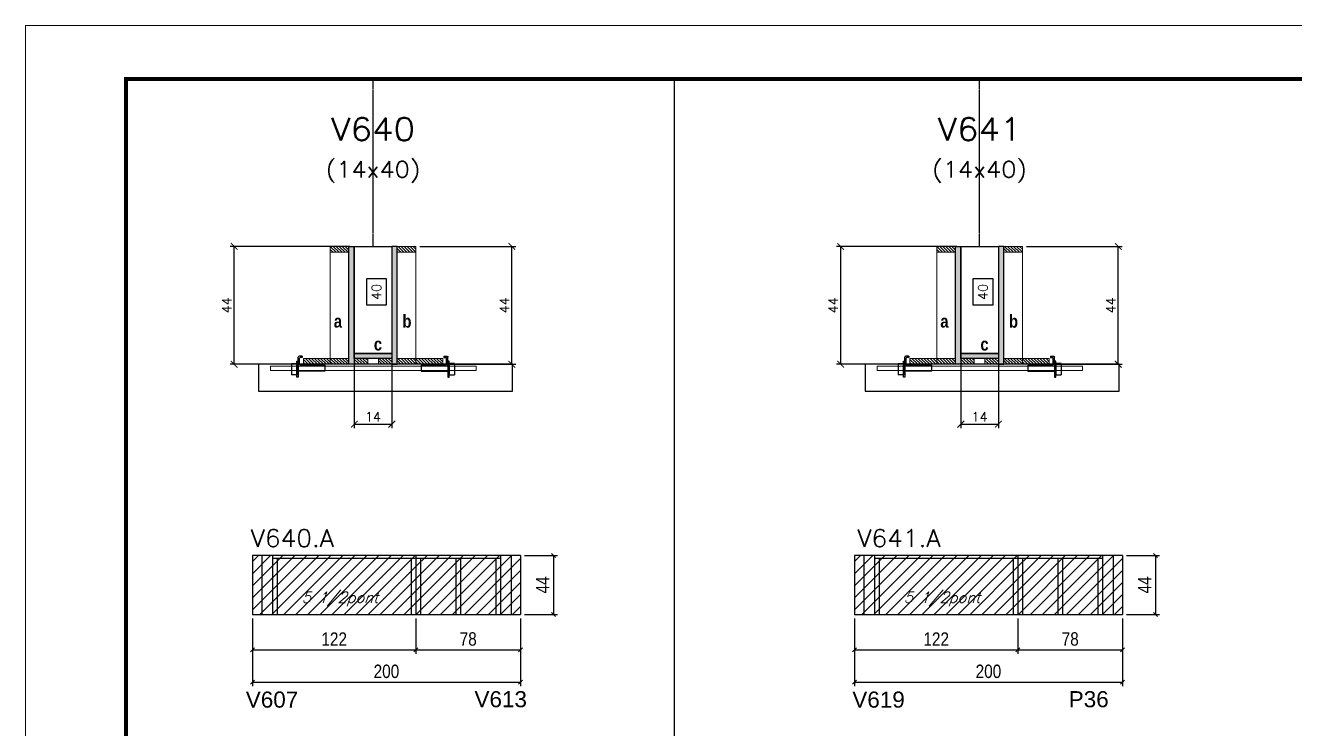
# Model space of a CAD drawing. Extents: x -20960 to -5926, y -2106 to 21915.
# Drawn here: x -9037 to -8090, y 9905 to 10430 of the extents above; entities that cross this region are included whole.
import ezdxf
from ezdxf.enums import TextEntityAlignment as Align

# ---------------------------------------------------------------- set-up
doc = ezdxf.new("R2010")
doc.units = 0
doc.linetypes.add('DASHED', pattern=[0.75, 0.5, -0.25])
doc.linetypes.add('HIDDEN', pattern=[0.375, 0.25, -0.125])
for name, color, linetype in [('5', 5, 'Continuous'), ('barrote', 251, 'Continuous'), ('COTA', 241, 'Continuous'), ('Cota Seção (2x)', 4, 'Continuous'), ('detalhes', 4, 'Continuous'), ('Painéis', 200, 'Continuous'), ('presilha', 1, 'Continuous'), ('Reaproveitamento', 251, 'Continuous'), ('SARR_2.2x7', 40, 'Continuous'), ('SARR_3.5x7', 81, 'Continuous'), ('texto', 7, 'Continuous'), ('Texto de Titulo', 7, 'Continuous'), ('Texto Qtd Sarr', 242, 'Continuous')]:
    doc.layers.add(name, color=color, linetype=linetype)
for name, color, linetype, lineweight in [('CONCRETO', 251, 'Continuous', 25), ('Folhas', 255, 'Continuous', 9), ('Hachura', 251, 'Continuous', 9), ('Madeira', 126, 'Continuous', 18), ('SARRAFO DE PRESSAO', 251, 'DASHED', 9), ('SCO-___-LAJ', 2, 'Continuous', 0), ('Texto Seção', 7, 'Continuous', 15)]:
    doc.layers.add(name, color=color, linetype=linetype, lineweight=lineweight)
doc.styles.add('COTA TECNICA', font='techl___.ttf', dxfattribs={"height": 10})
doc.styles.add('REGUA-120', font='ROMANS.shx', dxfattribs={"height": 15})
doc.styles.add('Romans', font='romans.shx')
doc.styles.get("Standard").update_dxf_attribs({"font": 'arial.ttf'})
doc.styles.add('TECNICA', font='techb___.ttf', dxfattribs={"height": 10})
doc.dimstyles.new('Cota Seção (2x)', dxfattribs={"dimtxt": 7, "dimasz": 5, "dimexe": 3, "dimexo": 3, "dimgap": 2, "dimtad": 3, "dimdec": 1, "dimlfac": 0.5, "dimzin": 12, "dimdsep": 46, "dimtxsty": 'Romans', "dimblk": 'ARCHTICK', "dimcen": 0, "dimclrd": 4, "dimclre": 4, "dimclrt": 1, "dimadec": 1, "dimazin": 3, "dimtfac": 1, "dimtdec": 1, "dimtmove": 0, "dimatfit": 3, "dimldrblk": 'OBLIQUE', "dimfxl": 1, "dimtolj": 1, "dimtzin": 12, "dimarcsym": 0})
doc.dimstyles.new('Cota Seção interna', dxfattribs={"dimtxt": 7, "dimasz": 6, "dimexe": 0.18, "dimexo": 2, "dimgap": -4, "dimtad": 3, "dimdec": 1, "dimlfac": 0.5, "dimzin": 12, "dimdsep": 46, "dimtxsty": 'Romans', "dimblk": 'ARCHTICK', "dimcen": 0.09, "dimse1": 1, "dimse2": 1, "dimsd1": 1, "dimsd2": 1, "dimclrd": 180, "dimclre": 5, "dimclrt": 1, "dimadec": 0, "dimazin": 3, "dimtfac": 1, "dimtdec": 1, "dimtofl": 0, "dimtmove": 0, "dimatfit": 3, "dimldrblk": 'ARCHTICK', "dimfxl": 1, "dimtolj": 1, "dimtzin": 0, "dimarcsym": 0})
doc.dimstyles.new('PAINEL', dxfattribs={"dimtxt": 10, "dimasz": 3, "dimexe": 3, "dimexo": 3, "dimgap": 3, "dimtad": 1, "dimdec": 1, "dimzin": 12, "dimdsep": 46, "dimtxsty": 'COTA TECNICA', "dimblk1": 'OBLIQUE', "dimblk2": 'OBLIQUE', "dimsah": 1, "dimcen": 0.9, "dimclrd": 4, "dimclre": 4, "dimclrt": 240, "dimadec": 1, "dimazin": 3, "dimtfac": 1, "dimtdec": 1, "dimtmove": 0, "dimatfit": 3, "dimfxl": 1, "dimtolj": 1, "dimtzin": 12, "dimarcsym": 0})
pattern_1 = [(315, (14155.0021, 1946.9961), (1.12253202, 1.12253202), [])]
pattern_2 = [(315, (14165.0021, 1946.9961), (1.12253202, 1.12253202), [])]
pattern_3 = [(315, (14607.4848, 1946.9961), (1.12253202, 1.12253202), [])]
pattern_4 = [(315, (14617.4848, 1946.9961), (1.12253202, 1.12253202), [])]
pattern_5 = [(45, (-146167.549, -18313.261), (-4.49012806, 4.49012806), [])]
pattern_6 = [(45, (-146616.664, -18313.261), (-4.49012806, 4.49012806), [])]

# ---------------------------------------------------------------- blocks, each defined once
blk = doc.blocks.new('9999999999')
at = {"layer": 'Folhas'}
blk.add_lwpolyline([(98138.98, 34190.21), (99623.98, 34190.21), (99623.98, 35240.21), (98138.98, 35240.21)], close=True, dxfattribs=at)
at = {"layer": 'Folhas', "color": 30, "const_width": 3}
blk.add_lwpolyline([(98213.98, 34230.21), (99583.98, 34230.21), (99583.98, 35200.21), (98213.98, 35200.21)], close=True, dxfattribs=at)
blk = doc.blocks.new('_ArchTick')
at = {"color": 0, "linetype": 'ByBlock', "const_width": 0.15}
blk.add_lwpolyline([(-0.5, -0.5), (0.5, 0.5)], dxfattribs=at)
blk = doc.blocks.new('*D1483')
at = {"layer": 'COTA', "color": 4, "lineweight": -2, "transparency": 16777216}
for p, q in [((-8794.62, 10264.64), (-8884.27, 10264.64)), ((-8881.27, 10176.64), (-8881.27, 10264.64)), ((-8832.62, 10176.64), (-8884.27, 10176.64))]:
    blk.add_line(p, q, dxfattribs=at)
at = {"layer": 'Defpoints', "color": 0, "transparency": 16777216}
for p in [(-8881.27, 10264.64), (-8791.62, 10264.64), (-8829.62, 10176.64)]:
    blk.add_point(p, dxfattribs=at)
at = {"layer": 'COTA', "color": 4, "lineweight": -2, "transparency": 16777216, "xscale": 5, "yscale": 5, "zscale": 5}
for p, rotation in [((-8881.27, 10264.64), 90), ((-8881.27, 10176.64), 270)]:
    blk.add_blockref('_ArchTick', p, dxfattribs=dict(at, rotation=rotation))
at = {"layer": 'COTA', "color": 1, "transparency": 16777216, "insert": (-8886.77, 10220.64), "char_height": 7, "attachment_point": 5, "rotation": 90, "style": 'Romans'}
blk.add_mtext('\\A1;44', dxfattribs=at)
blk = doc.blocks.new('_Oblique')
at = {"color": 0, "linetype": 'ByBlock', "lineweight": -2}
blk.add_line((-0.5, -0.5), (0.5, 0.5), dxfattribs=at)
blk = doc.blocks.new('*D1484')
at = {"layer": 'COTA', "color": 4, "lineweight": -2, "transparency": 16777216}
for p, q in [((-8742.63, 10264.64), (-8671.14, 10264.64)), ((-8674.14, 10176.64), (-8674.14, 10264.64)), ((-8722.62, 10176.64), (-8671.14, 10176.64))]:
    blk.add_line(p, q, dxfattribs=at)
at = {"layer": 'Defpoints', "color": 0, "transparency": 16777216}
for p in [(-8745.63, 10264.64), (-8674.14, 10264.64), (-8725.62, 10176.64)]:
    blk.add_point(p, dxfattribs=at)
at = {"layer": 'COTA', "color": 4, "lineweight": -2, "transparency": 16777216, "xscale": 5, "yscale": 5, "zscale": 5}
for p, rotation in [((-8674.14, 10264.64), 90), ((-8674.14, 10176.64), 270)]:
    blk.add_blockref('_ArchTick', p, dxfattribs=dict(at, rotation=rotation))
at = {"layer": 'COTA', "color": 1, "transparency": 16777216, "insert": (-8679.64, 10220.64), "char_height": 7, "attachment_point": 5, "rotation": 90, "style": 'Romans'}
blk.add_mtext('\\A1;44', dxfattribs=at)
blk = doc.blocks.new('*D1485')
at = {"layer": 'Cota Seção (2x)', "color": 180, "lineweight": -2, "transparency": 16777216}
for p, q in [((-8767.62, 10240.31), (-8782.62, 10240.31)), ((-8782.62, 10240.31), (-8782.62, 10220.97)), ((-8767.62, 10220.97), (-8767.62, 10240.31)), ((-8782.62, 10220.97), (-8767.62, 10220.97))]:
    blk.add_line(p, q, dxfattribs=at)
at = {"layer": 'Defpoints', "color": 0, "transparency": 16777216}
for p in [(-8763.63, 10264.64), (-8763.62, 10264.64), (-8763.62, 10184.64)]:
    blk.add_point(p, dxfattribs=at)
at = {"layer": 'Cota Seção (2x)', "color": 1, "transparency": 16777216, "insert": (-8775.12, 10230.64), "char_height": 7, "attachment_point": 5, "rotation": 90, "style": 'Romans'}
blk.add_mtext('\\A1;40', dxfattribs=at)
blk = doc.blocks.new('titulo1')
at = {"layer": 'Defpoints', "color": 252, "linetype": 'HIDDEN', "ltscale": 2}
blk.add_line((0, 0), (0, 125), dxfattribs=at)
at = {"layer": 'Defpoints', "style": 'Romans', "oblique": 15}
blk.add_attdef('FOLHA', text='', height=10, dxfattribs=at).set_placement((0, 15.58), align=Align.MIDDLE_CENTER)
at = {"layer": 'Texto Qtd Sarr', "color": 3, "style": 'Romans', "oblique": 15}
for tag, height, p in [('TITULO', 17, (0, 71.45)), ('SEÇÃO', 12, (0, 41.55))]:
    blk.add_attdef(tag, text='', height=height, dxfattribs=at).set_placement(p, align=Align.MIDDLE_CENTER)
blk = doc.blocks.new('PRESILHA METÁLICA 1')
at = {"layer": 'presilha'}
for p, q in [((6, 15.5), (7.5, 15.5)), ((6, -2.5), (6, 15.5)), ((7.5, 10.6), (7.5, 19.9)), ((7.5, 15.5), (7.5, -2.5)), ((12, 21), (8.6, 21)), ((9, 11.6), (9, 18.9)), ((12, 19.5), (9.6, 19.5)), ((12, 21), (12, 19.5)), ((0, 13), (6, 13)), ((0, 13), (0, 0)), ((6, 0), (0, 0)), ((6, 13), (6, 0)), ((37.5, 4.1), (7.5, 4.1)), ((37.5, 11), (9.6, 11)), ((37.5, 11), (37.5, 4.1)), ((7.5, -2.5), (6, -2.5))]:
    blk.add_line(p, q, dxfattribs=at)
for centre, radius, start, end in [((8.6, 19.9), 1.14, 90, 180), ((9.6, 18.9), 0.57, 90, 180), ((9.6, 11.6), 0.57, 180, 270)]:
    blk.add_arc(centre, radius, start, end, dxfattribs=at)
blk = doc.blocks.new('*D1486')
at = {"layer": 'COTA', "color": 4, "lineweight": -2, "transparency": 16777216}
for p, q in [((-8791.62, 10178.04), (-8791.62, 10128.91)), ((-8763.62, 10178.04), (-8763.62, 10128.91)), ((-8791.62, 10131.91), (-8763.62, 10131.91))]:
    blk.add_line(p, q, dxfattribs=at)
at = {"layer": 'Defpoints', "color": 0, "transparency": 16777216}
for p in [(-8791.62, 10181.04), (-8763.62, 10181.04), (-8763.62, 10131.91)]:
    blk.add_point(p, dxfattribs=at)
at = {"layer": 'COTA', "color": 4, "lineweight": -2, "transparency": 16777216, "xscale": 5, "yscale": 5, "zscale": 5, "rotation": 180}
blk.add_blockref('_ArchTick', (-8791.62, 10131.91), dxfattribs=at)
at = {"layer": 'COTA', "color": 4, "lineweight": -2, "transparency": 16777216, "xscale": 5, "yscale": 5, "zscale": 5}
blk.add_blockref('_ArchTick', (-8763.62, 10131.91), dxfattribs=at)
at = {"layer": 'COTA', "color": 1, "transparency": 16777216, "insert": (-8777.62, 10137.41), "char_height": 7, "attachment_point": 5, "style": 'Romans'}
blk.add_mtext('\\A1;14', dxfattribs=at)
blk = doc.blocks.new('*D1493')
at = {"layer": 'COTA', "color": 4, "linetype": 'ByBlock', "lineweight": -2, "transparency": 16777216}
for p, q in [((-8418.54, 9986.94), (-8418.54, 9936.24)), ((-8218.54, 9986.94), (-8218.54, 9936.24)), ((-8418.54, 9939.24), (-8218.54, 9939.24))]:
    blk.add_line(p, q, dxfattribs=at)
at = {"layer": 'Defpoints', "color": 0, "linetype": 'ByBlock', "transparency": 16777216}
for p in [(-8418.54, 9989.94), (-8218.54, 9989.94), (-8218.54, 9939.24)]:
    blk.add_point(p, dxfattribs=at)
at = {"layer": 'COTA', "color": 4, "linetype": 'ByBlock', "lineweight": -2, "transparency": 16777216, "xscale": 3, "yscale": 3, "zscale": 3, "rotation": 180}
blk.add_blockref('_Oblique', (-8418.54, 9939.24), dxfattribs=at)
at = {"layer": 'COTA', "color": 4, "linetype": 'ByBlock', "lineweight": -2, "transparency": 16777216, "xscale": 3, "yscale": 3, "zscale": 3}
blk.add_blockref('_Oblique', (-8218.54, 9939.24), dxfattribs=at)
at = {"layer": 'COTA', "color": 240, "linetype": 'ByBlock', "transparency": 16777216, "insert": (-8318.54, 9947.35), "char_height": 10, "attachment_point": 5, "style": 'COTA TECNICA'}
blk.add_mtext('\\A1;200', dxfattribs=at)
blk = doc.blocks.new('*D1494')
at = {"layer": 'COTA', "color": 4, "lineweight": -2, "transparency": 16777216}
for p, q in [((-8342.14, 10264.64), (-8431.78, 10264.64)), ((-8428.78, 10176.64), (-8428.78, 10264.64)), ((-8380.14, 10176.64), (-8431.78, 10176.64))]:
    blk.add_line(p, q, dxfattribs=at)
at = {"layer": 'Defpoints', "color": 0, "transparency": 16777216}
for p in [(-8428.78, 10264.64), (-8339.14, 10264.64), (-8377.14, 10176.64)]:
    blk.add_point(p, dxfattribs=at)
at = {"layer": 'COTA', "color": 4, "lineweight": -2, "transparency": 16777216, "xscale": 5, "yscale": 5, "zscale": 5}
for p, rotation in [((-8428.78, 10264.64), 90), ((-8428.78, 10176.64), 270)]:
    blk.add_blockref('_ArchTick', p, dxfattribs=dict(at, rotation=rotation))
at = {"layer": 'COTA', "color": 1, "transparency": 16777216, "insert": (-8434.28, 10220.64), "char_height": 7, "attachment_point": 5, "rotation": 90, "style": 'Romans'}
blk.add_mtext('\\A1;44', dxfattribs=at)
blk = doc.blocks.new('*D1495')
at = {"layer": 'COTA', "color": 4, "lineweight": -2, "transparency": 16777216}
for p, q in [((-8290.15, 10264.64), (-8218.66, 10264.64)), ((-8221.66, 10176.64), (-8221.66, 10264.64)), ((-8270.14, 10176.64), (-8218.66, 10176.64))]:
    blk.add_line(p, q, dxfattribs=at)
at = {"layer": 'Defpoints', "color": 0, "transparency": 16777216}
for p in [(-8293.15, 10264.64), (-8221.66, 10264.64), (-8273.14, 10176.64)]:
    blk.add_point(p, dxfattribs=at)
at = {"layer": 'COTA', "color": 4, "lineweight": -2, "transparency": 16777216, "xscale": 5, "yscale": 5, "zscale": 5}
for p, rotation in [((-8221.66, 10264.64), 90), ((-8221.66, 10176.64), 270)]:
    blk.add_blockref('_ArchTick', p, dxfattribs=dict(at, rotation=rotation))
at = {"layer": 'COTA', "color": 1, "transparency": 16777216, "insert": (-8227.16, 10220.64), "char_height": 7, "attachment_point": 5, "rotation": 90, "style": 'Romans'}
blk.add_mtext('\\A1;44', dxfattribs=at)
blk = doc.blocks.new('*D1496')
at = {"layer": 'Cota Seção (2x)', "color": 180, "lineweight": -2, "transparency": 16777216}
for p, q in [((-8315.14, 10240.31), (-8330.14, 10240.31)), ((-8330.14, 10240.31), (-8330.14, 10220.97)), ((-8315.14, 10220.97), (-8315.14, 10240.31)), ((-8330.14, 10220.97), (-8315.14, 10220.97))]:
    blk.add_line(p, q, dxfattribs=at)
at = {"layer": 'Defpoints', "color": 0, "transparency": 16777216}
for p in [(-8311.15, 10264.64), (-8311.14, 10264.64), (-8311.14, 10184.64)]:
    blk.add_point(p, dxfattribs=at)
at = {"layer": 'Cota Seção (2x)', "color": 1, "transparency": 16777216, "insert": (-8322.64, 10230.64), "char_height": 7, "attachment_point": 5, "rotation": 90, "style": 'Romans'}
blk.add_mtext('\\A1;40', dxfattribs=at)
blk = doc.blocks.new('*D1497')
at = {"layer": 'COTA', "color": 4, "lineweight": -2, "transparency": 16777216}
for p, q in [((-8339.14, 10178.04), (-8339.14, 10128.91)), ((-8311.14, 10178.04), (-8311.14, 10128.91)), ((-8339.14, 10131.91), (-8311.14, 10131.91))]:
    blk.add_line(p, q, dxfattribs=at)
at = {"layer": 'Defpoints', "color": 0, "transparency": 16777216}
for p in [(-8339.14, 10181.04), (-8311.14, 10181.04), (-8311.14, 10131.91)]:
    blk.add_point(p, dxfattribs=at)
at = {"layer": 'COTA', "color": 4, "lineweight": -2, "transparency": 16777216, "xscale": 5, "yscale": 5, "zscale": 5, "rotation": 180}
blk.add_blockref('_ArchTick', (-8339.14, 10131.91), dxfattribs=at)
at = {"layer": 'COTA', "color": 4, "lineweight": -2, "transparency": 16777216, "xscale": 5, "yscale": 5, "zscale": 5}
blk.add_blockref('_ArchTick', (-8311.14, 10131.91), dxfattribs=at)
at = {"layer": 'COTA', "color": 1, "transparency": 16777216, "insert": (-8325.14, 10137.41), "char_height": 7, "attachment_point": 5, "style": 'Romans'}
blk.add_mtext('\\A1;14', dxfattribs=at)
blk = doc.blocks.new('*D1498')
at = {"layer": 'COTA', "color": 4, "linetype": 'ByBlock', "lineweight": -2, "transparency": 16777216}
for p, q in [((-8215.54, 10033.94), (-8191.01, 10033.94)), ((-8194.01, 10033.94), (-8194.01, 9989.94)), ((-8215.54, 9989.94), (-8191.01, 9989.94))]:
    blk.add_line(p, q, dxfattribs=at)
at = {"layer": 'Defpoints', "color": 0, "linetype": 'ByBlock', "transparency": 16777216}
for p in [(-8218.54, 10033.94), (-8218.54, 9989.94), (-8194.01, 9989.94)]:
    blk.add_point(p, dxfattribs=at)
at = {"layer": 'COTA', "color": 4, "linetype": 'ByBlock', "lineweight": -2, "transparency": 16777216, "xscale": 3, "yscale": 3, "zscale": 3}
for p, rotation in [((-8194.01, 10033.94), 90), ((-8194.01, 9989.94), 270)]:
    blk.add_blockref('_Oblique', p, dxfattribs=dict(at, rotation=rotation))
at = {"layer": 'COTA', "color": 240, "linetype": 'ByBlock', "transparency": 16777216, "insert": (-8202.08, 10011.94), "char_height": 10, "attachment_point": 5, "rotation": 90, "style": 'COTA TECNICA'}
blk.add_mtext('\\A1;44', dxfattribs=at)
blk = doc.blocks.new('*D1501')
at = {"layer": 'COTA', "color": 4, "linetype": 'ByBlock', "lineweight": -2, "transparency": 16777216}
for p, q in [((-8418.54, 9986.94), (-8418.54, 9960.42)), ((-8296.54, 9986.94), (-8296.54, 9960.42)), ((-8418.54, 9963.42), (-8296.54, 9963.42))]:
    blk.add_line(p, q, dxfattribs=at)
at = {"layer": 'Defpoints', "color": 0, "linetype": 'ByBlock', "transparency": 16777216}
for p in [(-8418.54, 9989.94), (-8296.54, 9989.94), (-8296.54, 9963.42)]:
    blk.add_point(p, dxfattribs=at)
at = {"layer": 'COTA', "color": 4, "linetype": 'ByBlock', "lineweight": -2, "transparency": 16777216, "xscale": 3, "yscale": 3, "zscale": 3, "rotation": 180}
blk.add_blockref('_Oblique', (-8418.54, 9963.42), dxfattribs=at)
at = {"layer": 'COTA', "color": 4, "linetype": 'ByBlock', "lineweight": -2, "transparency": 16777216, "xscale": 3, "yscale": 3, "zscale": 3}
blk.add_blockref('_Oblique', (-8296.54, 9963.42), dxfattribs=at)
at = {"layer": 'COTA', "color": 240, "linetype": 'ByBlock', "transparency": 16777216, "insert": (-8357.54, 9971.47), "char_height": 10, "attachment_point": 5, "style": 'COTA TECNICA'}
blk.add_mtext('\\A1;122', dxfattribs=at)
blk = doc.blocks.new('*D1502')
at = {"layer": 'COTA', "color": 4, "linetype": 'ByBlock', "lineweight": -2, "transparency": 16777216}
for p, q in [((-8296.54, 9986.94), (-8296.54, 9960.42)), ((-8218.54, 9986.94), (-8218.54, 9960.42)), ((-8296.54, 9963.42), (-8218.54, 9963.42))]:
    blk.add_line(p, q, dxfattribs=at)
at = {"layer": 'Defpoints', "color": 0, "linetype": 'ByBlock', "transparency": 16777216}
for p in [(-8296.54, 9989.94), (-8218.54, 9989.94), (-8218.54, 9963.42)]:
    blk.add_point(p, dxfattribs=at)
at = {"layer": 'COTA', "color": 4, "linetype": 'ByBlock', "lineweight": -2, "transparency": 16777216, "xscale": 3, "yscale": 3, "zscale": 3, "rotation": 180}
blk.add_blockref('_Oblique', (-8296.54, 9963.42), dxfattribs=at)
at = {"layer": 'COTA', "color": 4, "linetype": 'ByBlock', "lineweight": -2, "transparency": 16777216, "xscale": 3, "yscale": 3, "zscale": 3}
blk.add_blockref('_Oblique', (-8218.54, 9963.42), dxfattribs=at)
at = {"layer": 'COTA', "color": 240, "linetype": 'ByBlock', "transparency": 16777216, "insert": (-8257.54, 9971.51), "char_height": 10, "attachment_point": 5, "style": 'COTA TECNICA'}
blk.add_mtext('\\A1;78', dxfattribs=at)
blk = doc.blocks.new('*D1471')
at = {"layer": 'COTA', "color": 4, "linetype": 'ByBlock', "lineweight": -2, "transparency": 16777216}
for p, q in [((-8867.65, 9986.94), (-8867.65, 9936.24)), ((-8667.65, 9986.94), (-8667.65, 9936.24)), ((-8867.65, 9939.24), (-8667.65, 9939.24))]:
    blk.add_line(p, q, dxfattribs=at)
at = {"layer": 'Defpoints', "color": 0, "linetype": 'ByBlock', "transparency": 16777216}
for p in [(-8867.65, 9989.94), (-8667.65, 9989.94), (-8667.65, 9939.24)]:
    blk.add_point(p, dxfattribs=at)
at = {"layer": 'COTA', "color": 4, "linetype": 'ByBlock', "lineweight": -2, "transparency": 16777216, "xscale": 3, "yscale": 3, "zscale": 3, "rotation": 180}
blk.add_blockref('_Oblique', (-8867.65, 9939.24), dxfattribs=at)
at = {"layer": 'COTA', "color": 4, "linetype": 'ByBlock', "lineweight": -2, "transparency": 16777216, "xscale": 3, "yscale": 3, "zscale": 3}
blk.add_blockref('_Oblique', (-8667.65, 9939.24), dxfattribs=at)
at = {"layer": 'COTA', "color": 240, "linetype": 'ByBlock', "transparency": 16777216, "insert": (-8767.65, 9947.35), "char_height": 10, "attachment_point": 5, "style": 'COTA TECNICA'}
blk.add_mtext('\\A1;200', dxfattribs=at)
blk = doc.blocks.new('*D1472')
at = {"layer": 'COTA', "color": 4, "linetype": 'ByBlock', "lineweight": -2, "transparency": 16777216}
for p, q in [((-8664.65, 10033.94), (-8640.12, 10033.94)), ((-8643.12, 10033.94), (-8643.12, 9989.94)), ((-8664.65, 9989.94), (-8640.12, 9989.94))]:
    blk.add_line(p, q, dxfattribs=at)
at = {"layer": 'Defpoints', "color": 0, "linetype": 'ByBlock', "transparency": 16777216}
for p in [(-8667.65, 10033.94), (-8667.65, 9989.94), (-8643.12, 9989.94)]:
    blk.add_point(p, dxfattribs=at)
at = {"layer": 'COTA', "color": 4, "linetype": 'ByBlock', "lineweight": -2, "transparency": 16777216, "xscale": 3, "yscale": 3, "zscale": 3}
for p, rotation in [((-8643.12, 10033.94), 90), ((-8643.12, 9989.94), 270)]:
    blk.add_blockref('_Oblique', p, dxfattribs=dict(at, rotation=rotation))
at = {"layer": 'COTA', "color": 240, "linetype": 'ByBlock', "transparency": 16777216, "insert": (-8651.19, 10011.94), "char_height": 10, "attachment_point": 5, "rotation": 90, "style": 'COTA TECNICA'}
blk.add_mtext('\\A1;44', dxfattribs=at)
blk = doc.blocks.new('*D1473')
at = {"layer": 'COTA', "color": 4, "linetype": 'ByBlock', "lineweight": -2, "transparency": 16777216}
for p, q in [((-8867.65, 9986.94), (-8867.65, 9960.42)), ((-8745.65, 9986.94), (-8745.65, 9960.42)), ((-8867.65, 9963.42), (-8745.65, 9963.42))]:
    blk.add_line(p, q, dxfattribs=at)
at = {"layer": 'Defpoints', "color": 0, "linetype": 'ByBlock', "transparency": 16777216}
for p in [(-8867.65, 9989.94), (-8745.65, 9989.94), (-8745.65, 9963.42)]:
    blk.add_point(p, dxfattribs=at)
at = {"layer": 'COTA', "color": 4, "linetype": 'ByBlock', "lineweight": -2, "transparency": 16777216, "xscale": 3, "yscale": 3, "zscale": 3, "rotation": 180}
blk.add_blockref('_Oblique', (-8867.65, 9963.42), dxfattribs=at)
at = {"layer": 'COTA', "color": 4, "linetype": 'ByBlock', "lineweight": -2, "transparency": 16777216, "xscale": 3, "yscale": 3, "zscale": 3}
blk.add_blockref('_Oblique', (-8745.65, 9963.42), dxfattribs=at)
at = {"layer": 'COTA', "color": 240, "linetype": 'ByBlock', "transparency": 16777216, "insert": (-8806.65, 9971.47), "char_height": 10, "attachment_point": 5, "style": 'COTA TECNICA'}
blk.add_mtext('\\A1;122', dxfattribs=at)
blk = doc.blocks.new('*D1474')
at = {"layer": 'COTA', "color": 4, "linetype": 'ByBlock', "lineweight": -2, "transparency": 16777216}
for p, q in [((-8745.65, 9986.94), (-8745.65, 9960.42)), ((-8667.65, 9986.94), (-8667.65, 9960.42)), ((-8745.65, 9963.42), (-8667.65, 9963.42))]:
    blk.add_line(p, q, dxfattribs=at)
at = {"layer": 'Defpoints', "color": 0, "linetype": 'ByBlock', "transparency": 16777216}
for p in [(-8745.65, 9989.94), (-8667.65, 9989.94), (-8667.65, 9963.42)]:
    blk.add_point(p, dxfattribs=at)
at = {"layer": 'COTA', "color": 4, "linetype": 'ByBlock', "lineweight": -2, "transparency": 16777216, "xscale": 3, "yscale": 3, "zscale": 3, "rotation": 180}
blk.add_blockref('_Oblique', (-8745.65, 9963.42), dxfattribs=at)
at = {"layer": 'COTA', "color": 4, "linetype": 'ByBlock', "lineweight": -2, "transparency": 16777216, "xscale": 3, "yscale": 3, "zscale": 3}
blk.add_blockref('_Oblique', (-8667.65, 9963.42), dxfattribs=at)
at = {"layer": 'COTA', "color": 240, "linetype": 'ByBlock', "transparency": 16777216, "insert": (-8706.65, 9971.51), "char_height": 10, "attachment_point": 5, "style": 'COTA TECNICA'}
blk.add_mtext('\\A1;78', dxfattribs=at)

msp = doc.modelspace()

# ---------------------------------------------------------------- hatches: boundary and pattern name
at = {"layer": 'Hachura'}
h = msp.add_hatch(dxfattribs=at)
h.set_pattern_fill('ANSI31', color=256, scale=0.5, angle=270, style=0)
h.set_pattern_definition([(315, (14165.0021, 1956.9961), (1.12253202, 1.12253202), [])])
h.paths.add_polyline_path([(-8795.62, 10260.24), (-8795.62, 10264.64), (-8809.62, 10264.64), (-8809.62, 10260.24)])
h = msp.add_hatch(color=256, dxfattribs=at)
h.dxf.hatch_style = 1
h.paths.add_polyline_path([(-8795.62, 10264.64), (-8791.62, 10264.64), (-8791.62, 10176.64), (-8795.62, 10176.64)])
h = msp.add_hatch(color=256, dxfattribs=at)
h.dxf.hatch_style = 1
h.paths.add_polyline_path([(-8759.63, 10264.64), (-8763.63, 10264.64), (-8763.62, 10176.64), (-8759.62, 10176.64)])
h = msp.add_hatch(dxfattribs=at)
h.set_pattern_fill('ANSI31', color=256, scale=0.5, angle=270, style=0)
h.set_pattern_definition([(315, (14155.0118, 1956.9961), (1.12253202, 1.12253202), [])])
h.paths.add_polyline_path([(-8759.63, 10260.24), (-8759.63, 10264.64), (-8745.63, 10264.64), (-8745.63, 10260.24)])
h = msp.add_hatch(dxfattribs=at)
h.set_pattern_fill('ANSI31', color=256, scale=0.5, angle=270, style=0)
h.set_pattern_definition([(315, (14617.4848, 1956.9961), (1.12253202, 1.12253202), [])])
h.paths.add_polyline_path([(-8343.14, 10260.24), (-8343.14, 10264.64), (-8357.14, 10264.64), (-8357.14, 10260.24)])
h = msp.add_hatch(color=256, dxfattribs=at)
h.dxf.hatch_style = 1
h.paths.add_polyline_path([(-8343.14, 10264.64), (-8339.14, 10264.64), (-8339.14, 10176.64), (-8343.14, 10176.64)])
h = msp.add_hatch(color=256, dxfattribs=at)
h.dxf.hatch_style = 1
h.paths.add_polyline_path([(-8307.15, 10264.64), (-8311.15, 10264.64), (-8311.14, 10176.64), (-8307.14, 10176.64)])
h = msp.add_hatch(dxfattribs=at)
h.set_pattern_fill('ANSI31', color=256, scale=0.5, angle=270, style=0)
h.set_pattern_definition([(315, (14607.4944, 1956.9961), (1.12253202, 1.12253202), [])])
h.paths.add_polyline_path([(-8307.15, 10260.24), (-8307.15, 10264.64), (-8293.15, 10264.64), (-8293.15, 10260.24)])
h = msp.add_hatch(dxfattribs=at)
h.set_pattern_fill('ANSI31', color=256, scale=0.5, angle=270, style=0)
h.set_pattern_definition(pattern_2)
h.paths.add_polyline_path([(-8829.62, 10176.64), (-8829.62, 10181.04), (-8809.62, 10181.04), (-8809.62, 10176.64)])
h = msp.add_hatch(dxfattribs=at)
h.set_pattern_fill('ANSI31', color=256, scale=0.5, angle=270, style=0)
h.set_pattern_definition([(315, (14165.0021, 1873.3961), (1.12253202, 1.12253202), [])])
h.paths.add_polyline_path([(-8795.62, 10176.64), (-8795.62, 10181.04), (-8809.62, 10181.04), (-8809.62, 10176.64)])
h = msp.add_hatch(color=256, dxfattribs=at)
h.dxf.hatch_style = 1
h.paths.add_polyline_path([(-8791.62, 10181.04), (-8791.62, 10184.64), (-8763.62, 10184.64), (-8763.62, 10181.04)])
h = msp.add_hatch(dxfattribs=at)
h.set_pattern_fill('ANSI31', color=256, scale=0.5, angle=270, style=0)
h.set_pattern_definition(pattern_2)
h.paths.add_polyline_path([(-8791.62, 10176.64), (-8791.62, 10181.04), (-8781.62, 10181.04), (-8781.62, 10176.64)])
h = msp.add_hatch(dxfattribs=at)
h.set_pattern_fill('ANSI31', color=256, scale=0.5, angle=270, style=0)
h.set_pattern_definition(pattern_1)
h.paths.add_polyline_path([(-8763.62, 10176.64), (-8763.62, 10181.04), (-8773.62, 10181.04), (-8773.62, 10176.64)])
h = msp.add_hatch(dxfattribs=at)
h.set_pattern_fill('ANSI31', color=256, scale=0.5, angle=270, style=0)
h.set_pattern_definition([(315, (14155.0021, 1873.3961), (1.12253202, 1.12253202), [])])
h.paths.add_polyline_path([(-8759.62, 10176.64), (-8759.62, 10181.04), (-8745.62, 10181.04), (-8745.62, 10176.64)])
h = msp.add_hatch(dxfattribs=at)
h.set_pattern_fill('ANSI31', color=256, scale=0.5, angle=270, style=0)
h.set_pattern_definition(pattern_1)
h.paths.add_polyline_path([(-8725.62, 10176.64), (-8725.62, 10181.04), (-8745.62, 10181.04), (-8745.62, 10176.64)])
h = msp.add_hatch(dxfattribs=at)
h.set_pattern_fill('ANSI31', color=256, scale=0.5, angle=270, style=0)
h.set_pattern_definition(pattern_4)
h.paths.add_polyline_path([(-8377.14, 10176.64), (-8377.14, 10181.04), (-8357.14, 10181.04), (-8357.14, 10176.64)])
h = msp.add_hatch(dxfattribs=at)
h.set_pattern_fill('ANSI31', color=256, scale=0.5, angle=270, style=0)
h.set_pattern_definition([(315, (14617.4848, 1873.3961), (1.12253202, 1.12253202), [])])
h.paths.add_polyline_path([(-8343.14, 10176.64), (-8343.14, 10181.04), (-8357.14, 10181.04), (-8357.14, 10176.64)])
h = msp.add_hatch(color=256, dxfattribs=at)
h.dxf.hatch_style = 1
h.paths.add_polyline_path([(-8339.14, 10181.04), (-8339.14, 10184.64), (-8311.14, 10184.64), (-8311.14, 10181.04)])
h = msp.add_hatch(dxfattribs=at)
h.set_pattern_fill('ANSI31', color=256, scale=0.5, angle=270, style=0)
h.set_pattern_definition(pattern_4)
h.paths.add_polyline_path([(-8339.14, 10176.64), (-8339.14, 10181.04), (-8329.14, 10181.04), (-8329.14, 10176.64)])
h = msp.add_hatch(dxfattribs=at)
h.set_pattern_fill('ANSI31', color=256, scale=0.5, angle=270, style=0)
h.set_pattern_definition(pattern_3)
h.paths.add_polyline_path([(-8311.14, 10176.64), (-8311.14, 10181.04), (-8321.14, 10181.04), (-8321.14, 10176.64)])
h = msp.add_hatch(dxfattribs=at)
h.set_pattern_fill('ANSI31', color=256, scale=0.5, angle=270, style=0)
h.set_pattern_definition([(315, (14607.4848, 1873.3961), (1.12253202, 1.12253202), [])])
h.paths.add_polyline_path([(-8307.14, 10176.64), (-8307.14, 10181.04), (-8293.14, 10181.04), (-8293.14, 10176.64)])
h = msp.add_hatch(dxfattribs=at)
h.set_pattern_fill('ANSI31', color=256, scale=0.5, angle=270, style=0)
h.set_pattern_definition(pattern_3)
h.paths.add_polyline_path([(-8273.14, 10176.64), (-8273.14, 10181.04), (-8293.14, 10181.04), (-8293.14, 10176.64)])
at = {"layer": 'Reaproveitamento', "linetype": 'ByBlock'}
h = msp.add_hatch(dxfattribs=at)
h.set_pattern_fill('ANSI31', color=256, scale=2)
h.set_pattern_definition(pattern_6)
h.paths.add_polyline_path([(-8867.65, 10033.94), (-8867.65, 9989.94), (-8745.65, 9989.94), (-8745.65, 10033.94)])
h = msp.add_hatch(dxfattribs=at)
h.set_pattern_fill('ANSI31', color=256, scale=2)
h.set_pattern_definition(pattern_6)
h.paths.add_polyline_path([(-8745.65, 10033.94), (-8745.65, 9989.94), (-8667.65, 9989.94), (-8667.65, 10033.94)])
h = msp.add_hatch(dxfattribs=at)
h.set_pattern_fill('ANSI31', color=256, scale=2)
h.set_pattern_definition(pattern_5)
h.paths.add_polyline_path([(-8418.54, 10033.94), (-8418.54, 9989.94), (-8296.54, 9989.94), (-8296.54, 10033.94)])
h = msp.add_hatch(dxfattribs=at)
h.set_pattern_fill('ANSI31', color=256, scale=2)
h.set_pattern_definition(pattern_5)
h.paths.add_polyline_path([(-8296.54, 10033.94), (-8296.54, 9989.94), (-8218.54, 9989.94), (-8218.54, 10033.94)])

# ---------------------------------------------------------------- linework, layer by layer
at = {"layer": 'barrote'}
for points in [[(-8863.07, 10156.64), (-8673.49, 10156.64), (-8673.49, 10176.64), (-8863.07, 10176.64)], [(-8410.59, 10156.64), (-8221.01, 10156.64), (-8221.01, 10176.64), (-8410.59, 10176.64)]]:
    msp.add_lwpolyline(points, close=True, dxfattribs=at)
at = {"layer": 'CONCRETO'}
for points in [[(-8791.62, 10264.64), (-8763.62, 10264.64), (-8763.62, 10184.64), (-8791.62, 10184.64), (-8791.62, 10264.64)], [(-8339.14, 10264.64), (-8311.14, 10264.64), (-8311.14, 10184.64), (-8339.14, 10184.64), (-8339.14, 10264.64)]]:
    msp.add_lwpolyline(points, close=True, dxfattribs=at)
at = {"layer": 'COTA', "linetype": 'ByBlock'}
msp.add_line((-8552.89, 10389.64), (-8552.89, 9618.88), dxfattribs=at)
at = {"layer": 'Madeira'}
for points in [[(-8795.62, 10260.24), (-8795.62, 10264.64), (-8809.62, 10264.64), (-8809.62, 10260.24)], [(-8795.62, 10264.64), (-8809.62, 10264.64), (-8809.62, 10176.64), (-8795.62, 10176.64)], [(-8759.63, 10260.24), (-8759.63, 10264.64), (-8745.63, 10264.64), (-8745.63, 10260.24)], [(-8759.63, 10264.64), (-8745.63, 10264.64), (-8745.62, 10176.64), (-8759.62, 10176.64)], [(-8343.14, 10260.24), (-8343.14, 10264.64), (-8357.14, 10264.64), (-8357.14, 10260.24)], [(-8343.14, 10264.64), (-8357.14, 10264.64), (-8357.14, 10176.64), (-8343.14, 10176.64)], [(-8307.15, 10260.24), (-8307.15, 10264.64), (-8293.15, 10264.64), (-8293.15, 10260.24)], [(-8307.15, 10264.64), (-8293.15, 10264.64), (-8293.14, 10176.64), (-8307.14, 10176.64)], [(-8829.62, 10176.64), (-8829.62, 10181.04), (-8809.62, 10181.04), (-8809.62, 10176.64)], [(-8795.62, 10176.64), (-8795.62, 10181.04), (-8809.62, 10181.04), (-8809.62, 10176.64)], [(-8791.62, 10176.64), (-8791.62, 10181.04), (-8781.62, 10181.04), (-8781.62, 10176.64)], [(-8763.62, 10176.64), (-8763.62, 10181.04), (-8773.62, 10181.04), (-8773.62, 10176.64)], [(-8759.62, 10176.64), (-8759.62, 10181.04), (-8745.62, 10181.04), (-8745.62, 10176.64)], [(-8725.62, 10176.64), (-8725.62, 10181.04), (-8745.62, 10181.04), (-8745.62, 10176.64)], [(-8377.14, 10176.64), (-8377.14, 10181.04), (-8357.14, 10181.04), (-8357.14, 10176.64)], [(-8343.14, 10176.64), (-8343.14, 10181.04), (-8357.14, 10181.04), (-8357.14, 10176.64)], [(-8339.14, 10176.64), (-8339.14, 10181.04), (-8329.14, 10181.04), (-8329.14, 10176.64)], [(-8311.14, 10176.64), (-8311.14, 10181.04), (-8321.14, 10181.04), (-8321.14, 10176.64)], [(-8307.14, 10176.64), (-8307.14, 10181.04), (-8293.14, 10181.04), (-8293.14, 10176.64)], [(-8273.14, 10176.64), (-8273.14, 10181.04), (-8293.14, 10181.04), (-8293.14, 10176.64)]]:
    msp.add_lwpolyline(points, close=True, dxfattribs=at)
at = {"layer": 'Painéis', "linetype": 'ByBlock'}
for p, q in [((-8867.65, 10033.94), (-8867.65, 9989.94)), ((-8667.65, 10033.94), (-8867.65, 10033.94)), ((-8745.65, 10033.94), (-8745.65, 9989.94)), ((-8667.65, 10033.94), (-8667.65, 9989.94)), ((-8418.54, 10033.94), (-8418.54, 9989.94)), ((-8218.54, 10033.94), (-8418.54, 10033.94)), ((-8296.54, 10033.94), (-8296.54, 9989.94)), ((-8218.54, 10033.94), (-8218.54, 9989.94)), ((-8867.65, 9989.94), (-8667.65, 9989.94)), ((-8418.54, 9989.94), (-8218.54, 9989.94))]:
    msp.add_line(p, q, dxfattribs=at)
at = {"layer": 'Painéis'}
for points in [[(-8795.62, 10264.64), (-8791.62, 10264.64), (-8791.62, 10176.64), (-8795.62, 10176.64)], [(-8759.63, 10264.64), (-8763.63, 10264.64), (-8763.62, 10176.64), (-8759.62, 10176.64)], [(-8343.14, 10264.64), (-8339.14, 10264.64), (-8339.14, 10176.64), (-8343.14, 10176.64)], [(-8307.15, 10264.64), (-8311.15, 10264.64), (-8311.14, 10176.64), (-8307.14, 10176.64)], [(-8791.62, 10181.04), (-8791.62, 10184.64), (-8763.62, 10184.64), (-8763.62, 10181.04)], [(-8339.14, 10181.04), (-8339.14, 10184.64), (-8311.14, 10184.64), (-8311.14, 10181.04)]]:
    msp.add_lwpolyline(points, close=True, dxfattribs=at)
at = {"layer": 'SARR_2.2x7', "linetype": 'Continuous'}
for p, q in [((-8860.65, 10033.94), (-8860.65, 9989.94)), ((-8682.65, 10031.74), (-8852.65, 10031.74)), ((-8674.65, 10033.94), (-8674.65, 9989.94)), ((-8411.54, 10033.94), (-8411.54, 9989.94)), ((-8233.54, 10031.74), (-8403.54, 10031.74)), ((-8225.54, 10033.94), (-8225.54, 9989.94))]:
    msp.add_line(p, q, dxfattribs=at)
at = {"layer": 'SARR_3.5x7'}
for p, q in [((-8852.65, 10033.94), (-8852.65, 9989.94)), ((-8849.15, 10031.74), (-8849.15, 9989.94)), ((-8749.15, 10031.74), (-8749.15, 9989.94)), ((-8742.15, 10031.74), (-8742.15, 9989.94)), ((-8715.9, 10031.74), (-8715.9, 9989.94)), ((-8712.4, 10031.74), (-8712.4, 9989.94)), ((-8686.15, 10031.74), (-8686.15, 9989.94)), ((-8682.65, 10033.94), (-8682.65, 9989.94)), ((-8403.54, 10033.94), (-8403.54, 9989.94)), ((-8400.04, 10031.74), (-8400.04, 9989.94)), ((-8300.04, 10031.74), (-8300.04, 9989.94)), ((-8293.04, 10031.74), (-8293.04, 9989.94)), ((-8266.79, 10031.74), (-8266.79, 9989.94)), ((-8263.29, 10031.74), (-8263.29, 9989.94)), ((-8237.04, 10031.74), (-8237.04, 9989.94)), ((-8233.54, 10033.94), (-8233.54, 9989.94))]:
    msp.add_line(p, q, dxfattribs=at)
at = {"layer": 'SCO-___-LAJ', "color": 1}
for points in [[(-8854.07, 10175.31), (-8700.81, 10175.31), (-8700.81, 10172.11), (-8854.07, 10172.11)], [(-8401.59, 10175.31), (-8248.32, 10175.31), (-8248.32, 10172.11), (-8401.59, 10172.11)]]:
    msp.add_lwpolyline(points, close=True, dxfattribs=at)

# ---------------------------------------------------------------- block references
at = {"layer": 'presilha', "yscale": 0.6666666666666666, "zscale": 0.6666666666666666}
for p, xscale in [((-8838.49, 10168.67), 0.6666666666666666), ((-8716.75, 10168.67), -0.6666666666666666), ((-8386, 10168.67), 0.6666666666666666), ((-8264.27, 10168.67), -0.6666666666666666)]:
    msp.add_blockref('PRESILHA METÁLICA 1', p, dxfattribs=dict(at, xscale=xscale))
at = {"layer": 'SARRAFO DE PRESSAO', "color": 6, "linetype": 'ByBlock'}
msp.add_blockref('9999999999', (-107175.98, -24810.57), dxfattribs=at)
at = {"layer": 'Texto Seção'}
ref = msp.add_blockref('titulo1', (-8777.62, 10264.64), dxfattribs=at)
ref.add_attrib('TITULO', 'V640', dxfattribs={"layer": 'Texto de Titulo', "color": 7, "height": 17, "style": 'Romans', "width": 1.1}).set_placement((-8777.62, 10352.14), align=Align.MIDDLE_CENTER)
ref.add_attrib('SEÇÃO', '(14x40)', dxfattribs={"layer": 'Texto de Titulo', "color": 7, "height": 12, "style": 'Romans', "width": 1.1}).set_placement((-8777.62, 10322.14), align=Align.MIDDLE_CENTER)
ref = msp.add_blockref('titulo1', (-8325.14, 10264.64), dxfattribs=at)
ref.add_attrib('TITULO', 'V641', dxfattribs={"layer": 'Texto de Titulo', "color": 7, "height": 17, "style": 'Romans', "width": 1.1}).set_placement((-8325.14, 10352.14), align=Align.MIDDLE_CENTER)
ref.add_attrib('SEÇÃO', '(14x40)', dxfattribs={"layer": 'Texto de Titulo', "color": 7, "height": 12, "style": 'Romans', "width": 1.1}).set_placement((-8325.14, 10322.14), align=Align.MIDDLE_CENTER)

# ---------------------------------------------------------------- texts
at = {"layer": '5', "linetype": 'Continuous'}
for s, p in [('V613', (-8701.96, 9920.61)), ('P36', (-8258.65, 9920.61)), ('V607', (-8872.57, 9920.31)), ('V619', (-8420.09, 9920.31))]:
    msp.add_text(s, height=12, rotation=0.00004, dxfattribs=at).set_placement(p)
at = {"layer": 'detalhes', "style": 'TECNICA'}
for s, p in [('a', (-8806.92, 10203.98)), ('b', (-8755.69, 10203.96)), ('a', (-8354.44, 10203.98)), ('b', (-8303.2, 10203.96)), ('c', (-8777.02, 10186.88)), ('c', (-8324.54, 10186.88))]:
    msp.add_text(s, height=9.6, dxfattribs=at).set_placement(p)
at = {"layer": 'texto', "color": 2, "char_height": 8, "attachment_point": 5, "style": 'Romans'}
for insert in [(-8802.27, 10001.33), (-8353.15, 10001.33)]:
    msp.add_mtext('{\\Q19;\\C256;5 1/2pont}', dxfattribs=dict(at, insert=insert))
at = {"layer": 'Texto Seção', "style": 'REGUA-120', "width": 1.05}
for s, p in [('V640.A', (-8868.8, 10040.31)), ('V641.A', (-8416.32, 10040.31))]:
    msp.add_text(s, height=13, dxfattribs=at).set_placement(p)

# ---------------------------------------------------------------- dimensions: what is measured, and where the dimension line sits
at = {"layer": 'COTA'}
for base, p1, p2, picture, middle in [((-8881.27, 10264.64), (-8829.62, 10176.64), (-8791.62, 10264.64), '*D1483', (-8886.77, 10220.64)), ((-8674.14, 10264.64), (-8725.62, 10176.64), (-8745.63, 10264.64), '*D1484', (-8679.64, 10220.64)), ((-8428.78, 10264.64), (-8377.14, 10176.64), (-8339.14, 10264.64), '*D1494', (-8434.28, 10220.64)), ((-8221.66, 10264.64), (-8273.14, 10176.64), (-8293.15, 10264.64), '*D1495', (-8227.16, 10220.64))]:
    dim = msp.add_linear_dim(base=base, p1=p1, p2=p2, angle=90, dimstyle='Cota Seção (2x)', dxfattribs=at)
    dim.commit()
    dim.dimension.update_dxf_attribs({"geometry": picture, "text_midpoint": middle})
for base, p1, p2, picture, middle in [((-8763.62, 10131.91), (-8791.62, 10181.04), (-8763.62, 10181.04), '*D1486', (-8777.62, 10137.41)), ((-8311.14, 10131.91), (-8339.14, 10181.04), (-8311.14, 10181.04), '*D1497', (-8325.14, 10137.41))]:
    dim = msp.add_linear_dim(base=base, p1=p1, p2=p2, dimstyle='Cota Seção (2x)', dxfattribs=at)
    dim.commit()
    dim.dimension.update_dxf_attribs({"geometry": picture, "text_midpoint": middle})
at = {"layer": 'COTA', "linetype": 'ByBlock'}
for base, p1, p2, picture, middle in [((-8643.12, 9989.94), (-8667.65, 10033.94), (-8667.65, 9989.94), '*D1472', (-8651.19, 10011.94)), ((-8194.01, 9989.94), (-8218.54, 10033.94), (-8218.54, 9989.94), '*D1498', (-8202.08, 10011.94))]:
    dim = msp.add_linear_dim(base=base, p1=p1, p2=p2, angle=90, dimstyle='PAINEL', dxfattribs=at)
    dim.commit()
    dim.dimension.update_dxf_attribs({"geometry": picture, "text_midpoint": middle})
for p1, p2, picture, middle in [((-8867.65, 9989.94), (-8667.65, 9989.94), '*D1471', (-8767.65, 9947.35)), ((-8418.54, 9989.94), (-8218.54, 9989.94), '*D1493', (-8318.54, 9947.35))]:
    dim = msp.add_aligned_dim(p1=p1, p2=p2, distance=-50.7, dimstyle='PAINEL', dxfattribs=at)
    dim.commit()
    dim.dimension.update_dxf_attribs({"geometry": picture, "text_midpoint": middle})
for base, p1, p2, picture, middle in [((-8745.65, 9963.42), (-8867.65, 9989.94), (-8745.65, 9989.94), '*D1473', (-8806.65, 9971.47)), ((-8296.54, 9963.42), (-8418.54, 9989.94), (-8296.54, 9989.94), '*D1501', (-8357.54, 9971.47))]:
    dim = msp.add_linear_dim(base=base, p1=p1, p2=p2, dimstyle='PAINEL', dxfattribs=at)
    dim.commit()
    dim.dimension.update_dxf_attribs({"geometry": picture, "text_midpoint": middle})
for base, p1, p2, picture, middle in [((-8667.65, 9963.42), (-8745.65, 9989.94), (-8667.65, 9989.94), '*D1474', (-8706.65, 9971.51)), ((-8218.54, 9963.42), (-8296.54, 9989.94), (-8218.54, 9989.94), '*D1502', (-8257.54, 9971.51))]:
    dim = msp.add_linear_dim(base=base, p1=p1, p2=p2, dimstyle='PAINEL', override={"dimtmove": 1}, dxfattribs=at)
    dim.commit()
    dim.dimension.update_dxf_attribs({"geometry": picture, "text_midpoint": middle})
at = {"layer": 'Cota Seção (2x)'}
for base, p1, p2, picture, middle in [((-8763.62, 10264.64), (-8763.62, 10184.64), (-8763.63, 10264.64), '*D1485', (-8763.62, 10230.64)), ((-8311.14, 10264.64), (-8311.14, 10184.64), (-8311.15, 10264.64), '*D1496', (-8311.14, 10230.64))]:
    dim = msp.add_linear_dim(base=base, p1=p1, p2=p2, angle=90, dimstyle='Cota Seção interna', dxfattribs=at)
    dim.commit()
    dim.dimension.update_dxf_attribs({"geometry": picture, "text_midpoint": middle, "dimtype": 160})

doc.saveas('drawing.dxf')
